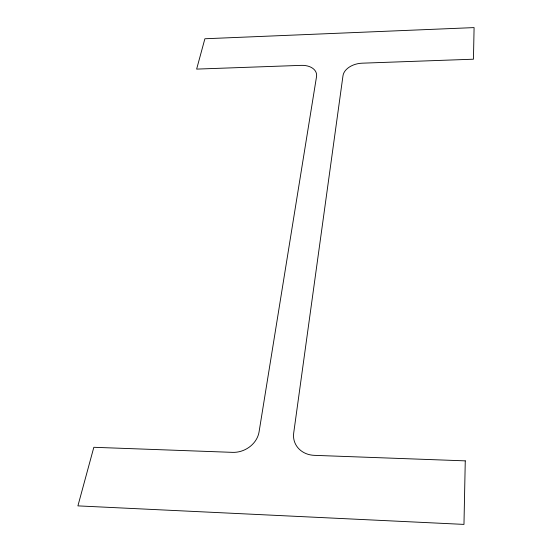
<?xml version="1.0" encoding="UTF-8"?>
<svg xmlns="http://www.w3.org/2000/svg" width="552" height="552" viewBox="0 0 552 552"><rect width="100%" height="100%" fill="white"/><g stroke="black" fill="none" stroke-linecap="round" stroke-linejoin="round"><path stroke-width="0.83" d="M465.267 460.858L463.97 524.4L77.908 505.88L93.833 447.292L232.564 452.357A23.605 20.148 -26.6 0 0 259.06 431.926L316.531 76.631A17.712 11.689 -11.9 0 0 301.206 65.364L196.636 69.103L204.889 38.757L474.092 27.6L473.45 59.202L362.16 63.183A17.961 11.923 -9.2 0 0 342.985 75.748L293.692 433.058A23.75 20.948 -18.3 0 0 314.302 455.345L465.267 460.858"/></g></svg>
